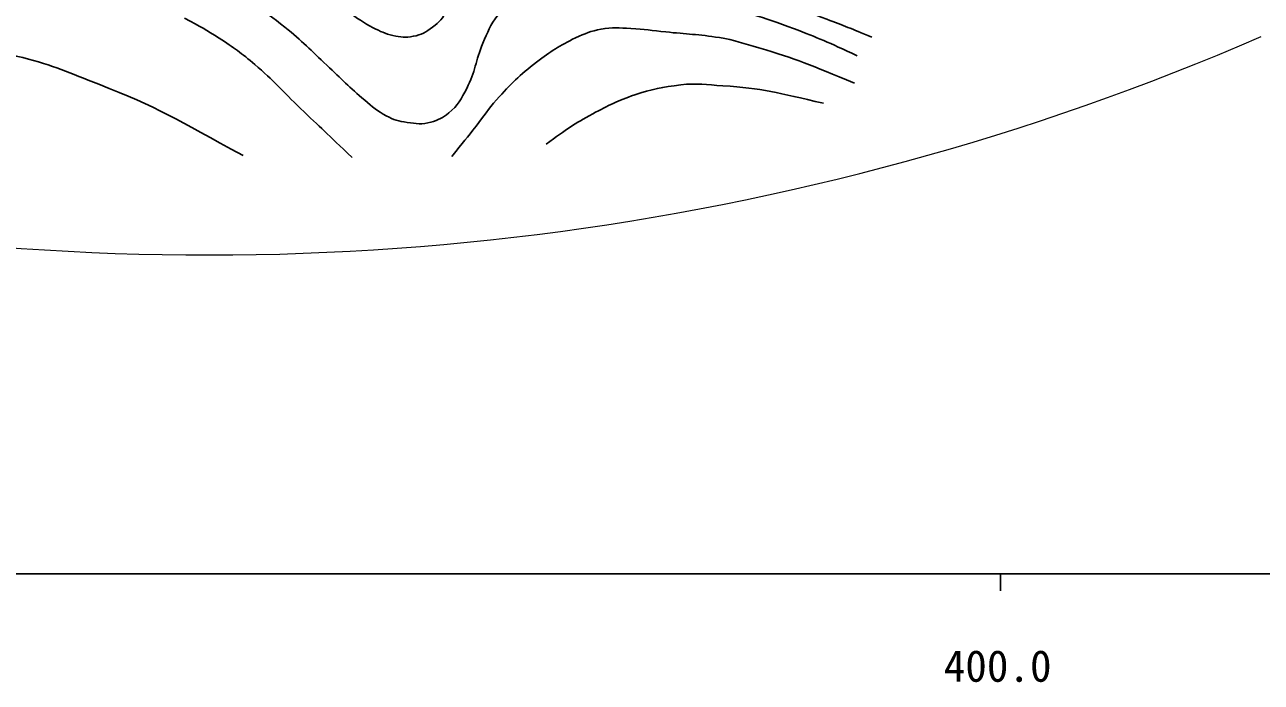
# Model space of a CAD drawing. Units: millimetres, scale not verified. Extents: x 40000 to 680000, y 20000 to 380000.
# Drawn here: x 411594 to 483086, y 198715 to 236764 of the extents above; entities that cross this region are included whole.
import ezdxf
from ezdxf.enums import TextEntityAlignment as Align

# ---------------------------------------------------------------- set-up
doc = ezdxf.new("R2010")
doc.units = ezdxf.units.MM
doc.header["$LTSCALE"] = 1000
for name, color, linetype, lineweight in [('S-BGD', 7, 'Continuous', 25), ('S-STR-HTXT', 7, 'Continuous', 13), ('S-TTL-BAND', 7, 'Continuous', 25)]:
    doc.layers.add(name, color=color, linetype=linetype, lineweight=lineweight)
doc.styles.add('ＭＳ ゴシック', font='')
doc.styles.get('ＭＳ ゴシック').set_extended_font_data('MS Gothic')

msp = doc.modelspace()

# ---------------------------------------------------------------- linework, layer by layer
at = {"layer": 'S-BGD'}
for points, knots in [([(441531, 241764), (442210, 241620), (442382, 241583), (442927, 241466), (444374, 241154), (445193, 241010), (446628, 240645), (447727, 240366), (448304, 240081), (449391, 239760), (450961, 239298), (451871, 239145), (453436, 238663), (455227, 238110), (456215, 237747), (457967, 237079), (458987, 236691), (459321, 236562), (460565, 236051)], [0, 0, 0, 0, 1, 1, 1, 2, 2, 2, 3, 3, 3, 4, 4, 4, 5, 5, 5, 6, 6, 6, 6]), ([(428340, 238901), (428666, 238607), (428768, 238524), (429057, 238302), (429513, 237950), (429807, 237807), (430292, 237497), (430857, 237136), (431147, 236885), (431747, 236586), (432172, 236374), (432417, 236248), (432880, 236143), (433329, 236042), (433606, 236001), (434057, 236092), (434531, 236188), (434787, 236333), (435176, 236621), (435576, 236916), (435756, 237153), (436018, 237575), (436298, 238026), (436371, 238324), (436577, 238812), (436707, 239119), (436749, 239220), (436900, 239603)], [0, 0, 0, 0, 1, 1, 1, 2, 2, 2, 3, 3, 3, 4, 4, 4, 5, 5, 5, 6, 6, 6, 7, 7, 7, 8, 8, 8, 9, 9, 9, 9]), ([(424652, 238040), (425611, 237406), (425889, 237207), (426640, 236617), (427646, 235827), (428123, 235282), (429065, 234417), (429922, 233631), (430354, 233135), (431250, 232393), (431713, 232009), (431968, 231775), (432500, 231493), (432933, 231262), (433211, 231174), (433698, 231111), (434233, 231040), (434560, 230976), (435079, 231124), (435515, 231249), (435762, 231367), (436112, 231657), (436642, 232096), (436828, 232473), (437150, 233082), (437656, 234037), (437655, 234694), (438084, 235687), (438369, 236345), (438497, 236749), (438944, 237311), (439363, 237837), (439633, 238136), (440213, 238476), (440851, 238850), (441274, 238972), (442004, 239083), (442832, 239208), (443311, 239165), (444147, 239135), (445512, 239086), (446283, 239053), (447631, 238828), (449096, 238584), (449910, 238397), (451346, 238018), (453203, 237527), (454241, 237223), (456038, 236543), (457504, 235987), (458008, 235767), (459729, 234967)], [0, 0, 0, 0, 1, 1, 1, 2, 2, 2, 3, 3, 3, 4, 4, 4, 5, 5, 5, 6, 6, 6, 7, 7, 7, 8, 8, 8, 9, 9, 9, 10, 10, 10, 11, 11, 11, 12, 12, 12, 13, 13, 13, 14, 14, 14, 15, 15, 15, 16, 16, 16, 17, 17, 17, 17]), ([(420824, 237146), (421791, 236633), (422075, 236478), (422837, 235984), (423675, 235441), (424133, 235113), (424894, 234465), (425986, 233535), (426506, 232912), (427543, 231921), (428704, 230810), (429069, 230464), (430521, 229085)], [0, 0, 0, 0, 1, 1, 1, 2, 2, 2, 3, 3, 3, 4, 4, 4, 4]), ([(436288, 229132), (436975, 229987), (437151, 230205), (437694, 230899), (438159, 231493), (438372, 231863), (438874, 232425), (439700, 233350), (440204, 233843), (441187, 234597), (442011, 235229), (442506, 235557), (443444, 236001), (443993, 236261), (444317, 236394), (444913, 236509), (445573, 236638), (445963, 236579), (446635, 236547), (447426, 236509), (447865, 236427), (448653, 236346), (449865, 236222), (450551, 236207), (451754, 236018), (452663, 235875), (453148, 235675), (454033, 235422), (456251, 234790), (456984, 234431), (459575, 233389)], [0, 0, 0, 0, 1, 1, 1, 2, 2, 2, 3, 3, 3, 4, 4, 4, 5, 5, 5, 6, 6, 6, 7, 7, 7, 8, 8, 8, 9, 9, 9, 10, 10, 10, 10]), ([(399506, 229702), (400123, 230770), (400323, 231181), (401065, 231949), (401610, 232514), (401940, 232820), (402597, 233249), (403894, 234095), (404801, 234260), (406281, 234717), (407201, 235002), (407745, 235119), (408708, 235153), (409797, 235191), (410426, 235125), (411483, 234859), (413246, 234416), (414180, 233979), (415874, 233321), (419263, 232002), (420380, 231279), (424216, 229187)], [0, 0, 0, 0, 1, 1, 1, 2, 2, 2, 3, 3, 3, 4, 4, 4, 5, 5, 5, 6, 6, 6, 7, 7, 7, 7]), ([(441745, 229853), (442954, 230730), (443327, 231018), (444435, 231608), (445352, 232097), (445877, 232368), (446860, 232704), (447866, 233048), (448463, 233154), (449518, 233283), (450463, 233398), (451004, 233285), (451954, 233231), (454261, 233100), (455095, 232821), (457782, 232221)], [0, 0, 0, 0, 1, 1, 1, 2, 2, 2, 3, 3, 3, 4, 4, 4, 5, 5, 5, 5])]:
    msp.add_open_spline(points, degree=3, knots=knots, dxfattribs=at)
at = {"layer": 'S-STR-HTXT'}
msp.add_arc((422162, 376614), 153174, 260.85558, 293.43688, dxfattribs=at)
at = {"layer": 'S-TTL-BAND'}
for p, q in [((40000, 205000), (579000, 205000)), ((468000, 205000), (468000, 204000))]:
    msp.add_line(p, q, dxfattribs=at)

# ---------------------------------------------------------------- texts
at = {"layer": 'S-TTL-BAND', "style": 'ＭＳ ゴシック'}
msp.add_text('400.0', height=1833, dxfattribs=at).set_placement((467844, 198195), align=Align.BOTTOM_CENTER)

doc.saveas('drawing.dxf')
